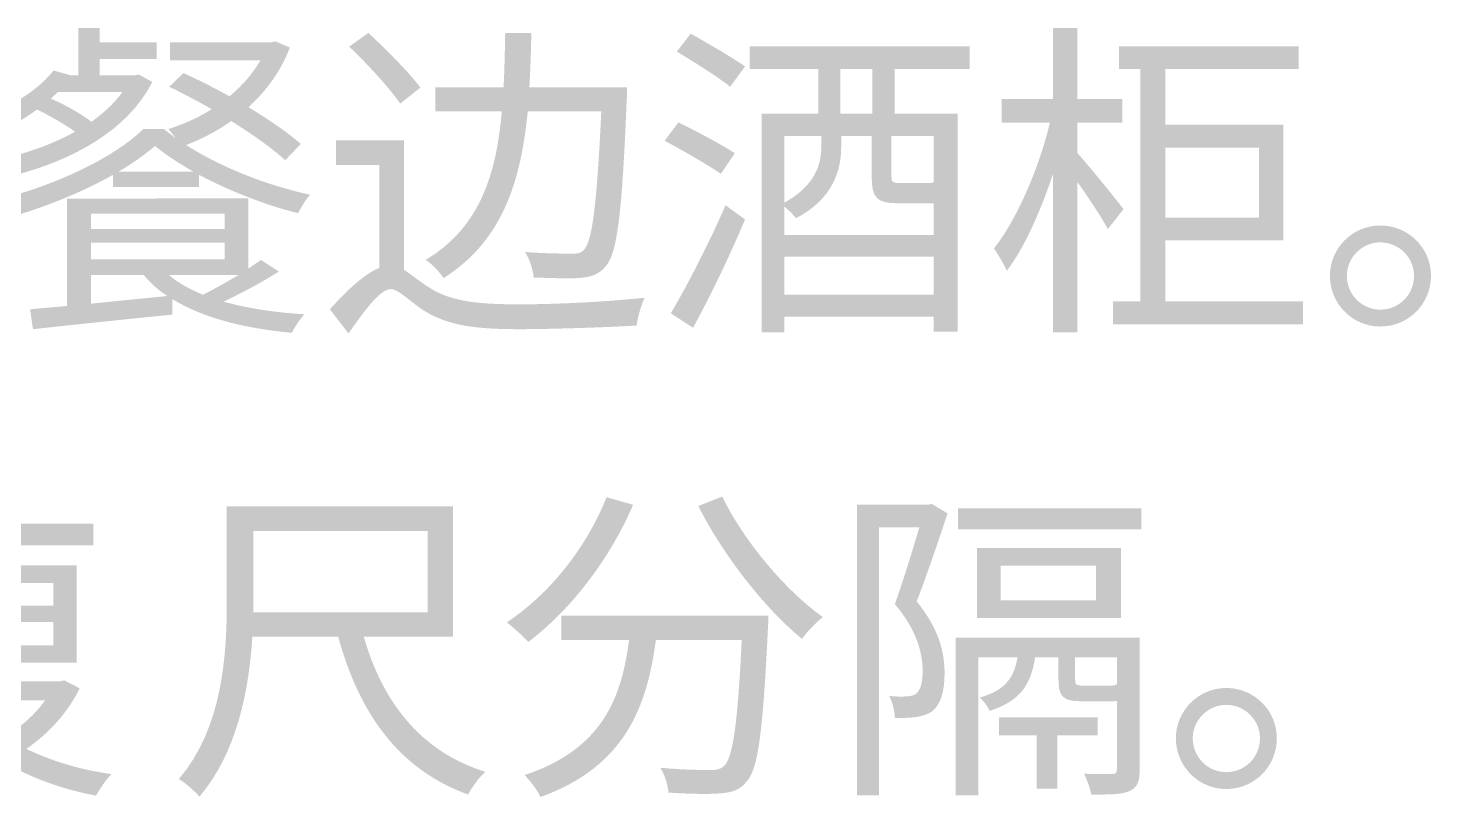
# Model space of a CAD drawing. Header units: millimetres. Extents: x -4600 to 229000, y -4300 to 19460.
# Drawn here: x 101343 to 102556, y 10171 to 10836 of the extents above; entities that cross this region are included whole.
import ezdxf

# ---------------------------------------------------------------- set-up
doc = ezdxf.new("R2010")
doc.units = ezdxf.units.MM
doc.header["$LTSCALE"] = 100
doc.layers.add('A-NOTE', color=7, linetype='Continuous', lineweight=18)

# ---------------------------------------------------------------- blocks, each defined once
blk = doc.blocks.new('A03_SHEET')
at = {"layer": 'A-NOTE'}
h = blk.add_hatch(color=256, dxfattribs=at)
edge = h.paths.add_edge_path()
edge.add_spline(control_points=[(21464.9, 10784.9), (21476.6, 10779.2), (21489.2, 10772.6), (21501.6, 10765.5)], knot_values=[0, 0, 0, 0, 1, 1, 1, 1], degree=3, periodic=0)
edge.add_spline(control_points=[(21501.6, 10765.5), (21489.8, 10758), (21476.9, 10752.3), (21464, 10748.3)], knot_values=[0, 0, 0, 0, 1, 1, 1, 1], degree=3, periodic=0)
edge.add_spline(control_points=[(21464, 10748.3), (21466, 10746.3), (21468.3, 10743.4), (21470.3, 10740.5)], knot_values=[0, 0, 0, 0, 1, 1, 1, 1], degree=3, periodic=0)
edge.add_line((21470.3, 10740.5), (21460.3, 10748.3))
edge.add_line((21460.3, 10748.3), (21442.5, 10748.3))
edge.add_spline(control_points=[(21442.5, 10748.3), (21417.9, 10724.2), (21370.1, 10701.3), (21321.6, 10688.4)], knot_values=[0, 0, 0, 0, 1, 1, 1, 1], degree=3, periodic=0)
edge.add_spline(control_points=[(21321.6, 10688.4), (21325.1, 10684.1), (21329.4, 10677.5), (21331.1, 10673.2)], knot_values=[0, 0, 0, 0, 1, 1, 1, 1], degree=3, periodic=0)
edge.add_spline(control_points=[(21331.1, 10673.2), (21361.2, 10682.1), (21391.5, 10694.7), (21416.2, 10708.7)], knot_values=[0, 0, 0, 0, 1, 1, 1, 1], degree=3, periodic=0)
edge.add_line((21416.2, 10708.7), (21416.2, 10698.1))
edge.add_line((21416.2, 10698.1), (21490.7, 10698.1))
edge.add_line((21490.7, 10698.1), (21490.7, 10708.7))
edge.add_spline(control_points=[(21490.7, 10708.7), (21517.6, 10694.4), (21548.8, 10682.4), (21576.3, 10675.5)], knot_values=[0, 0, 0, 0, 1, 1, 1, 1], degree=3, periodic=0)
edge.add_spline(control_points=[(21576.3, 10675.5), (21578.6, 10680.1), (21582.9, 10687.3), (21586.6, 10691.5)], knot_values=[0, 0, 0, 0, 1, 1, 1, 1], degree=3, periodic=0)
edge.add_spline(control_points=[(21586.6, 10691.5), (21550.8, 10699.3), (21510.7, 10714.5), (21479.5, 10734.5)], knot_values=[0, 0, 0, 0, 1, 1, 1, 1], degree=3, periodic=0)
edge.add_spline(control_points=[(21479.5, 10734.5), (21493, 10739.7), (21506.4, 10746.6), (21518.5, 10755.2)], knot_values=[0, 0, 0, 0, 1, 1, 1, 1], degree=3, periodic=0)
edge.add_spline(control_points=[(21518.5, 10755.2), (21537.4, 10743.4), (21554.3, 10731.4), (21565.2, 10721.3)], knot_values=[0, 0, 0, 0, 1, 1, 1, 1], degree=3, periodic=0)
edge.add_line((21565.2, 10721.3), (21578.6, 10735.4))
edge.add_spline(control_points=[(21578.6, 10735.4), (21567.7, 10745.1), (21551.4, 10756.3), (21533.4, 10767.2)], knot_values=[0, 0, 0, 0, 1, 1, 1, 1], degree=3, periodic=0)
edge.add_spline(control_points=[(21533.4, 10767.2), (21548.5, 10780.9), (21561.4, 10798.1), (21569.2, 10818.8)], knot_values=[0, 0, 0, 0, 1, 1, 1, 1], degree=3, periodic=0)
edge.add_line((21569.2, 10818.8), (21556.6, 10824.2))
edge.add_line((21556.6, 10824.2), (21553.4, 10823.3))
edge.add_line((21553.4, 10823.3), (21465.5, 10823.3))
edge.add_line((21465.5, 10823.3), (21465.5, 10807.6))
edge.add_line((21465.5, 10807.6), (21543.7, 10807.6))
edge.add_spline(control_points=[(21543.7, 10807.6), (21536.8, 10795.8), (21527.6, 10785.5), (21517, 10776.6)], knot_values=[0, 0, 0, 0, 1, 1, 1, 1], degree=3, periodic=0)
edge.add_spline(control_points=[(21517, 10776.6), (21503.6, 10784.1), (21489.8, 10791), (21477.2, 10796.7)], knot_values=[0, 0, 0, 0, 1, 1, 1, 1], degree=3, periodic=0)
edge.add_line((21477.2, 10796.7), (21464.9, 10784.9))
edge = h.paths.add_edge_path(flags=0)
edge.add_spline(control_points=[(21364.9, 10799), (21354.3, 10785.2), (21336.2, 10772.9), (21317.9, 10764.3)], knot_values=[0, 0, 0, 0, 1, 1, 1, 1], degree=3, periodic=0)
edge.add_spline(control_points=[(21317.9, 10764.3), (21321.9, 10761.7), (21328.5, 10756), (21331.1, 10752.9)], knot_values=[0, 0, 0, 0, 1, 1, 1, 1], degree=3, periodic=0)
edge.add_spline(control_points=[(21331.1, 10752.9), (21337.7, 10756.3), (21344.3, 10760.6), (21350.6, 10765.2)], knot_values=[0, 0, 0, 0, 1, 1, 1, 1], degree=3, periodic=0)
edge.add_spline(control_points=[(21350.6, 10765.2), (21362, 10759.7), (21374.6, 10752.3), (21383.5, 10746)], knot_values=[0, 0, 0, 0, 1, 1, 1, 1], degree=3, periodic=0)
edge.add_spline(control_points=[(21383.5, 10746), (21364.3, 10735.4), (21342.8, 10727.6), (21321.6, 10723.1)], knot_values=[0, 0, 0, 0, 1, 1, 1, 1], degree=3, periodic=0)
edge.add_spline(control_points=[(21321.6, 10723.1), (21325.1, 10719.3), (21329.7, 10712.7), (21331.7, 10708.5)], knot_values=[0, 0, 0, 0, 1, 1, 1, 1], degree=3, periodic=0)
edge.add_spline(control_points=[(21331.7, 10708.5), (21379.2, 10720.8), (21428.5, 10746), (21450.3, 10789)], knot_values=[0, 0, 0, 0, 1, 1, 1, 1], degree=3, periodic=0)
edge.add_line((21450.3, 10789), (21438.5, 10795.5))
edge.add_line((21438.5, 10795.5), (21435.1, 10794.7))
edge.add_line((21435.1, 10794.7), (21404.7, 10794.7))
edge.add_line((21404.7, 10794.7), (21404.7, 10809))
edge.add_line((21404.7, 10809), (21454, 10809))
edge.add_line((21454, 10809), (21454, 10823.3))
edge.add_line((21454, 10823.3), (21404.7, 10823.3))
edge.add_line((21404.7, 10823.3), (21404.7, 10835.7))
edge.add_line((21404.7, 10835.7), (21386.4, 10835.7))
edge.add_line((21386.4, 10835.7), (21386.4, 10794.7))
edge.add_line((21386.4, 10794.7), (21379.8, 10794.7))
edge.add_line((21379.8, 10794.7), (21364.9, 10799))
edge = h.paths.add_edge_path(flags=0)
edge.add_spline(control_points=[(21424.5, 10780.4), (21417.3, 10770.6), (21408.2, 10762), (21397.6, 10754.6)], knot_values=[0, 0, 0, 0, 1, 1, 1, 1], degree=3, periodic=0)
edge.add_spline(control_points=[(21397.6, 10754.6), (21388.7, 10761.5), (21374.9, 10769.2), (21362.6, 10774.6)], knot_values=[0, 0, 0, 0, 1, 1, 1, 1], degree=3, periodic=0)
edge.add_line((21362.6, 10774.6), (21368.6, 10780.4))
edge.add_line((21368.6, 10780.4), (21424.5, 10780.4))
edge = h.paths.add_edge_path(flags=0)
edge.add_spline(control_points=[(21452.6, 10733.7), (21462, 10725.9), (21473.5, 10718.5), (21486.1, 10711.3)], knot_values=[0, 0, 0, 0, 1, 1, 1, 1], degree=3, periodic=0)
edge.add_line((21486.1, 10711.3), (21420.8, 10711.3))
edge.add_spline(control_points=[(21420.8, 10711.3), (21433.1, 10718.5), (21444, 10726.2), (21452.6, 10733.7)], knot_values=[0, 0, 0, 0, 1, 1, 1, 1], degree=3, periodic=0)
h = blk.add_hatch(color=256, dxfattribs=at)
edge = h.paths.add_edge_path()
edge.add_line((22229.2, 10835.7), (22229.2, 10774.3))
edge.add_line((22229.2, 10774.3), (22184.8, 10774.3))
edge.add_line((22184.8, 10774.3), (22184.8, 10753.7))
edge.add_line((22184.8, 10753.7), (22226.4, 10753.7))
edge.add_spline(control_points=[(22226.4, 10753.7), (22216.9, 10714.2), (22197.4, 10669.2), (22178, 10645.1)], knot_values=[0, 0, 0, 0, 1, 1, 1, 1], degree=3, periodic=0)
edge.add_spline(control_points=[(22178, 10645.1), (22181.4, 10640), (22186.8, 10631.4), (22189.1, 10625.7)], knot_values=[0, 0, 0, 0, 1, 1, 1, 1], degree=3, periodic=0)
edge.add_spline(control_points=[(22189.1, 10625.7), (22204, 10645.1), (22218.4, 10677.2), (22229.2, 10709.9)], knot_values=[0, 0, 0, 0, 1, 1, 1, 1], degree=3, periodic=0)
edge.add_line((22229.2, 10709.9), (22229.2, 10572.4))
edge.add_line((22229.2, 10572.4), (22250.2, 10572.4))
edge.add_line((22250.2, 10572.4), (22250.2, 10702.4))
edge.add_spline(control_points=[(22250.2, 10702.4), (22260.2, 10688.4), (22271.7, 10670.9), (22276.5, 10661.8)], knot_values=[0, 0, 0, 0, 1, 1, 1, 1], degree=3, periodic=0)
edge.add_line((22276.5, 10661.8), (22290, 10678.9))
edge.add_spline(control_points=[(22290, 10678.9), (22284.3, 10687), (22259.3, 10717.3), (22250.2, 10727.6)], knot_values=[0, 0, 0, 0, 1, 1, 1, 1], degree=3, periodic=0)
edge.add_line((22250.2, 10727.6), (22250.2, 10753.7))
edge.add_line((22250.2, 10753.7), (22289.1, 10753.7))
edge.add_line((22289.1, 10753.7), (22289.1, 10774.3))
edge.add_line((22289.1, 10774.3), (22250.2, 10774.3))
edge.add_line((22250.2, 10774.3), (22250.2, 10835.7))
edge.add_line((22250.2, 10835.7), (22229.2, 10835.7))
h = blk.add_hatch(color=256, dxfattribs=at)
edge = h.paths.add_edge_path()
edge.add_line((21668, 10738.5), (21609, 10738.5))
edge.add_line((21609, 10738.5), (21609, 10717.3))
edge.add_line((21609, 10717.3), (21646.5, 10717.3))
edge.add_line((21646.5, 10717.3), (21646.5, 10628.2))
edge.add_spline(control_points=[(21646.5, 10628.2), (21633.9, 10623.1), (21619.3, 10609.6), (21603.8, 10592.4)], knot_values=[0, 0, 0, 0, 1, 1, 1, 1], degree=3, periodic=0)
edge.add_line((21603.8, 10592.4), (21619.9, 10571.5))
edge.add_spline(control_points=[(21619.9, 10571.5), (21633.9, 10591.6), (21647.4, 10609.9), (21656.5, 10609.9), (21662.9, 10609.9), (21672.6, 10599.6), (21684.6, 10591.6)], knot_values=[0, 0, 0, 0, 1, 1, 1, 2, 2, 2, 2], degree=3, periodic=0)
edge.add_spline(control_points=[(21684.6, 10591.6), (21705.3, 10578.4), (21729.6, 10575.2), (21766.8, 10575.2), (21795.8, 10575.2), (21848.8, 10577), (21869.1, 10578.4)], knot_values=[0, 0, 0, 0, 1, 1, 1, 2, 2, 2, 2], degree=3, periodic=0)
edge.add_spline(control_points=[(21869.1, 10578.4), (21869.7, 10585), (21873.1, 10596.4), (21876, 10602.4)], knot_values=[0, 0, 0, 0, 1, 1, 1, 1], degree=3, periodic=0)
edge.add_spline(control_points=[(21876, 10602.4), (21847.1, 10599.3), (21803.2, 10596.7), (21767.7, 10596.7), (21734.2, 10596.7), (21709, 10598.7), (21690.1, 10611)], knot_values=[0, 0, 0, 0, 1, 1, 1, 2, 2, 2, 2], degree=3, periodic=0)
edge.add_spline(control_points=[(21690.1, 10611), (21680, 10617.3), (21673.5, 10623.1), (21668, 10626.5)], knot_values=[0, 0, 0, 0, 1, 1, 1, 1], degree=3, periodic=0)
edge.add_line((21668, 10626.5), (21668, 10738.5))
edge = h.paths.add_edge_path(flags=0)
edge.add_spline(control_points=[(21755.4, 10831.4), (21755.1, 10815.3), (21754.8, 10799.6), (21754, 10784.4)], knot_values=[0, 0, 0, 0, 1, 1, 1, 1], degree=3, periodic=0)
edge.add_line((21754, 10784.4), (21694.9, 10784.4))
edge.add_line((21694.9, 10784.4), (21694.9, 10763.7))
edge.add_line((21694.9, 10763.7), (21752.5, 10763.7))
edge.add_spline(control_points=[(21752.5, 10763.7), (21747.7, 10708.7), (21733.3, 10662.9), (21686.6, 10635.1)], knot_values=[0, 0, 0, 0, 1, 1, 1, 1], degree=3, periodic=0)
edge.add_spline(control_points=[(21686.6, 10635.1), (21692.4, 10631.4), (21698.9, 10624.5), (21702.1, 10619.4)], knot_values=[0, 0, 0, 0, 1, 1, 1, 1], degree=3, periodic=0)
edge.add_spline(control_points=[(21702.1, 10619.4), (21752.8, 10651.4), (21768.9, 10702.4), (21774.9, 10763.7)], knot_values=[0, 0, 0, 0, 1, 1, 1, 1], degree=3, periodic=0)
edge.add_line((21774.9, 10763.7), (21838.5, 10763.7))
edge.add_spline(control_points=[(21838.5, 10763.7), (21834.7, 10683.2), (21830.7, 10651.7), (21823.6, 10644), (21820.7, 10640.8), (21817.6, 10640.3), (21812.1, 10640.6)], knot_values=[0, 0, 0, 0, 1, 1, 1, 2, 2, 2, 2], degree=3, periodic=0)
edge.add_spline(control_points=[(21812.1, 10640.6), (21805.5, 10640.6), (21789.5, 10640.6), (21772.6, 10642)], knot_values=[0, 0, 0, 0, 1, 1, 1, 1], degree=3, periodic=0)
edge.add_spline(control_points=[(21772.6, 10642), (21776.6, 10635.7), (21779.5, 10626.5), (21780, 10619.9)], knot_values=[0, 0, 0, 0, 1, 1, 1, 1], degree=3, periodic=0)
edge.add_spline(control_points=[(21780, 10619.9), (21795.8, 10619.4), (21812.1, 10618.8), (21820.7, 10619.6), (21830.5, 10620.5), (21836.8, 10622.8), (21842.8, 10630.2), (21852.5, 10642), (21856.5, 10676.7), (21860.5, 10774.1)], knot_values=[0, 0, 0, 0, 1, 1, 1, 2, 2, 2, 3, 3, 3, 3], degree=3, periodic=0)
edge.add_spline(control_points=[(21860.5, 10774.1), (21860.8, 10776.9), (21860.8, 10784.4), (21860.8, 10784.4)], knot_values=[0, 0, 0, 0, 1, 1, 1, 1], degree=3, periodic=0)
edge.add_line((21860.8, 10784.4), (21776.3, 10784.4))
edge.add_spline(control_points=[(21776.3, 10784.4), (21777.2, 10799.6), (21777.7, 10815.3), (21778, 10831.4)], knot_values=[0, 0, 0, 0, 1, 1, 1, 1], degree=3, periodic=0)
edge.add_line((21778, 10831.4), (21755.4, 10831.4))
h = blk.add_hatch(color=256, dxfattribs=at)
edge = h.paths.add_edge_path()
edge.add_spline(control_points=[(21620.5, 10819.6), (21636.2, 10804.7), (21655.4, 10783.8), (21664.6, 10770.3)], knot_values=[0, 0, 0, 0, 1, 1, 1, 1], degree=3, periodic=0)
edge.add_line((21664.6, 10770.3), (21682, 10784.1))
edge.add_spline(control_points=[(21682, 10784.1), (21672.6, 10797), (21652.8, 10817), (21637.1, 10831.4)], knot_values=[0, 0, 0, 0, 1, 1, 1, 1], degree=3, periodic=0)
edge.add_line((21637.1, 10831.4), (21620.5, 10819.6))
h = blk.add_hatch(color=256, dxfattribs=at)
edge = h.paths.add_edge_path()
edge.add_spline(control_points=[(21903.8, 10815.3), (21919, 10806.1), (21939.6, 10793.3), (21949.9, 10784.9)], knot_values=[0, 0, 0, 0, 1, 1, 1, 1], degree=3, periodic=0)
edge.add_line((21949.9, 10784.9), (21962.8, 10802.4))
edge.add_spline(control_points=[(21962.8, 10802.4), (21951.9, 10810.2), (21931, 10822.2), (21915.8, 10830.8)], knot_values=[0, 0, 0, 0, 1, 1, 1, 1], degree=3, periodic=0)
edge.add_line((21915.8, 10830.8), (21903.8, 10815.3))
h = blk.add_hatch(color=256, dxfattribs=at)
h.paths.add_polyline_path([(21977.1, 10761.5), (21977.1, 10572.4), (21996.9, 10572.4), (21996.9, 10586.1), (22125.8, 10586.1), (22125.8, 10573.2), (22146.5, 10573.2), (22146.5, 10761.5), (22092.3, 10761.5), (22092.3, 10800.1), (22157.1, 10800.1), (22157.1, 10819.9), (21966.8, 10819.9), (21966.8, 10800.1), (22026.1, 10800.1), (22026.1, 10761.5), (21977.1, 10761.5)])
edge = h.paths.add_edge_path(flags=0)
edge.add_line((21996.9, 10656.6), (21996.9, 10681.2))
edge.add_spline(control_points=[(21996.9, 10681.2), (22000.3, 10678.4), (22004.9, 10673.8), (22006.9, 10671.2)], knot_values=[0, 0, 0, 0, 1, 1, 1, 1], degree=3, periodic=0)
edge.add_spline(control_points=[(22006.9, 10671.2), (22038.2, 10687.5), (22045.9, 10711.9), (22045.9, 10732.2)], knot_values=[0, 0, 0, 0, 1, 1, 1, 1], degree=3, periodic=0)
edge.add_line((22045.9, 10732.2), (22045.9, 10742.3))
edge.add_line((22045.9, 10742.3), (22072.3, 10742.3))
edge.add_line((22072.3, 10742.3), (22072.3, 10707))
edge.add_spline(control_points=[(22072.3, 10707), (22072.3, 10688.7), (22076.8, 10684.1), (22095.2, 10684.1), (22098.6, 10684.1), (22119.2, 10684.1), (22123, 10684.1)], knot_values=[0, 0, 0, 0, 1, 1, 1, 2, 2, 2, 2], degree=3, periodic=0)
edge.add_line((22123, 10684.1), (22125.8, 10684.1))
edge.add_line((22125.8, 10684.1), (22125.8, 10656.6))
edge.add_line((22125.8, 10656.6), (21996.9, 10656.6))
edge = h.paths.add_edge_path(flags=0)
edge.add_line((21996.9, 10684.7), (21996.9, 10742.3))
edge.add_line((21996.9, 10742.3), (22028.7, 10742.3))
edge.add_line((22028.7, 10742.3), (22028.7, 10732.5))
edge.add_spline(control_points=[(22028.7, 10732.5), (22028.7, 10717), (22022.7, 10699), (21996.9, 10684.7)], knot_values=[0, 0, 0, 0, 1, 1, 1, 1], degree=3, periodic=0)
edge = h.paths.add_edge_path(flags=0)
edge.add_line((22089.4, 10742.3), (22125.8, 10742.3))
edge.add_line((22125.8, 10742.3), (22125.8, 10702.4))
edge.add_spline(control_points=[(22125.8, 10702.4), (22125.3, 10701.9), (22124.1, 10701.6), (22120.4, 10701.6), (22116.1, 10701.6), (22100, 10701.6), (22097.2, 10701.6), (22090.3, 10701.6), (22089.4, 10702.4), (22089.4, 10707.3)], knot_values=[0, 0, 0, 0, 1, 1, 1, 2, 2, 2, 3, 3, 3, 3], degree=3, periodic=0)
edge.add_line((22089.4, 10707.3), (22089.4, 10742.3))
h.paths.add_polyline_path([(21996.9, 10638), (22125.8, 10638), (22125.8, 10605), (21996.9, 10605), (21996.9, 10638)], flags=0)
h.paths.add_polyline_path([(22045.3, 10800.1), (22072.8, 10800.1), (22072.8, 10761.5), (22045.3, 10761.5), (22045.3, 10800.1)], flags=0)
h = blk.add_hatch(color=256, dxfattribs=at)
h.paths.add_polyline_path([(22280.8, 10599.3), (22280.8, 10579.5), (22445.3, 10579.5), (22445.3, 10599.3), (22326.1, 10599.3), (22326.1, 10652), (22428.1, 10652), (22428.1, 10752), (22326.1, 10752), (22326.1, 10800.1), (22441.5, 10800.1), (22441.5, 10819.9), (22286, 10819.9), (22286, 10800.1), (22304.6, 10800.1), (22304.6, 10599.3), (22280.8, 10599.3)])
h.paths.add_polyline_path([(22326.1, 10732.2), (22407.2, 10732.2), (22407.2, 10671.8), (22326.1, 10671.8), (22326.1, 10732.2)], flags=0)
h = blk.add_hatch(color=256, dxfattribs=at)
edge = h.paths.add_edge_path()
edge.add_spline(control_points=[(21893.2, 10738.2), (21909.2, 10729.7), (21931, 10717), (21941.9, 10709.6)], knot_values=[0, 0, 0, 0, 1, 1, 1, 1], degree=3, periodic=0)
edge.add_line((21941.9, 10709.6), (21953.9, 10727.4))
edge.add_spline(control_points=[(21953.9, 10727.4), (21942.8, 10734.8), (21921, 10746.3), (21905.2, 10754)], knot_values=[0, 0, 0, 0, 1, 1, 1, 1], degree=3, periodic=0)
edge.add_line((21905.2, 10754), (21893.2, 10738.2))
h = blk.add_hatch(color=256, dxfattribs=at)
edge = h.paths.add_edge_path()
edge.add_line((21344.6, 10592.4), (21347.1, 10575.2))
edge.add_spline(control_points=[(21347.1, 10575.2), (21378.9, 10578.7), (21424.2, 10583.5), (21467.5, 10587.8)], knot_values=[0, 0, 0, 0, 1, 1, 1, 1], degree=3, periodic=0)
edge.add_line((21467.5, 10587.8), (21467.5, 10601.3))
edge.add_spline(control_points=[(21467.5, 10601.3), (21493.8, 10585), (21530.2, 10575.8), (21570.9, 10572.1)], knot_values=[0, 0, 0, 0, 1, 1, 1, 1], degree=3, periodic=0)
edge.add_spline(control_points=[(21570.9, 10572.1), (21573.5, 10577), (21577.8, 10584.1), (21581.8, 10588.1)], knot_values=[0, 0, 0, 0, 1, 1, 1, 1], degree=3, periodic=0)
edge.add_spline(control_points=[(21581.8, 10588.1), (21556.3, 10589.6), (21532.5, 10593.3), (21511.9, 10599)], knot_values=[0, 0, 0, 0, 1, 1, 1, 1], degree=3, periodic=0)
edge.add_spline(control_points=[(21511.9, 10599), (21527.6, 10606.5), (21545.4, 10615.9), (21559.7, 10625.1)], knot_values=[0, 0, 0, 0, 1, 1, 1, 1], degree=3, periodic=0)
edge.add_line((21559.7, 10625.1), (21544.2, 10635.1))
edge.add_line((21544.2, 10635.1), (21533.4, 10627.7))
edge.add_line((21533.4, 10627.7), (21533.4, 10688.4))
edge.add_line((21533.4, 10688.4), (21387.8, 10688.1))
edge.add_line((21387.8, 10688.1), (21376.6, 10688.1))
edge.add_line((21376.6, 10688.1), (21376.6, 10595.3))
edge.add_line((21376.6, 10595.3), (21344.6, 10592.4))
h.paths.add_polyline_path([(21397.3, 10635.7), (21397.3, 10650), (21512.7, 10650), (21512.7, 10635.7), (21397.3, 10635.7)], flags=0)
edge = h.paths.add_edge_path(flags=0)
edge.add_line((21397.3, 10622.2), (21442.8, 10622.2))
edge.add_spline(control_points=[(21442.8, 10622.2), (21448.3, 10615.3), (21455.1, 10609.3), (21463.2, 10603.9)], knot_values=[0, 0, 0, 0, 1, 1, 1, 1], degree=3, periodic=0)
edge.add_line((21463.2, 10603.9), (21397.3, 10597.3))
edge.add_line((21397.3, 10597.3), (21397.3, 10622.2))
h.paths.add_polyline_path([(21397.3, 10675.2), (21512.7, 10675.2), (21512.7, 10662), (21397.3, 10662), (21397.3, 10675.2)], flags=0)
edge = h.paths.add_edge_path(flags=0)
edge.add_spline(control_points=[(21525, 10622.2), (21515, 10616.2), (21503.8, 10609.9), (21494.1, 10605)], knot_values=[0, 0, 0, 0, 1, 1, 1, 1], degree=3, periodic=0)
edge.add_spline(control_points=[(21494.1, 10605), (21482.4, 10609.9), (21472.3, 10615.3), (21464.6, 10622.2)], knot_values=[0, 0, 0, 0, 1, 1, 1, 1], degree=3, periodic=0)
edge.add_line((21464.6, 10622.2), (21525, 10622.2))
h = blk.add_hatch(color=256, dxfattribs=at)
edge = h.paths.add_edge_path()
edge.add_line((21898.6, 10589), (21917.8, 10576.4))
edge.add_spline(control_points=[(21917.8, 10576.4), (21932.4, 10603), (21949.9, 10639.4), (21962.8, 10670.1)], knot_values=[0, 0, 0, 0, 1, 1, 1, 1], degree=3, periodic=0)
edge.add_line((21962.8, 10670.1), (21945.9, 10682.4))
edge.add_spline(control_points=[(21945.9, 10682.4), (21931.6, 10649.4), (21912.1, 10611.6), (21898.6, 10589)], knot_values=[0, 0, 0, 0, 1, 1, 1, 1], degree=3, periodic=0)
h = blk.add_hatch(color=256, dxfattribs=at)
edge = h.paths.add_edge_path()
edge.add_spline(control_points=[(22512, 10664.9), (22488.2, 10664.9), (22468.5, 10645.4), (22468.5, 10621.4), (22468.5, 10597), (22488.2, 10577.5), (22512, 10577.5), (22536.4, 10577.5), (22555.9, 10597), (22555.9, 10621.4), (22555.9, 10645.4), (22536.4, 10664.9), (22512, 10664.9)], knot_values=[0, 0, 0, 0, 1, 1, 1, 2, 2, 2, 3, 3, 3, 4, 4, 4, 4], degree=3, periodic=0)
edge = h.paths.add_edge_path(flags=0)
edge.add_spline(control_points=[(22512, 10592.1), (22496.3, 10592.1), (22483.1, 10605), (22483.1, 10621.4), (22483.1, 10637.1), (22496.3, 10650.3), (22512, 10650.3), (22528.3, 10650.3), (22541.2, 10637.1), (22541.2, 10621.4), (22541.2, 10605), (22528.3, 10592.1), (22512, 10592.1)], knot_values=[0, 0, 0, 0, 1, 1, 1, 2, 2, 2, 3, 3, 3, 4, 4, 4, 4], degree=3, periodic=0)
h = blk.add_hatch(color=256, dxfattribs=at)
edge = h.paths.add_edge_path()
edge.add_spline(control_points=[(21276.7, 10436.2), (21265.2, 10406.7), (21245.1, 10378.6), (21222.5, 10360.6)], knot_values=[0, 0, 0, 0, 1, 1, 1, 1], degree=3, periodic=0)
edge.add_spline(control_points=[(21222.5, 10360.6), (21227.4, 10357.4), (21235.7, 10349.4), (21239.1, 10345.7)], knot_values=[0, 0, 0, 0, 1, 1, 1, 1], degree=3, periodic=0)
edge.add_spline(control_points=[(21239.1, 10345.7), (21246, 10351.7), (21252.6, 10358.9), (21259.2, 10366.6)], knot_values=[0, 0, 0, 0, 1, 1, 1, 1], degree=3, periodic=0)
edge.add_line((21259.2, 10366.6), (21259.2, 10286.7))
edge.add_line((21259.2, 10286.7), (21291.3, 10286.7))
edge.add_spline(control_points=[(21291.3, 10286.7), (21275.5, 10264.3), (21250, 10245.1), (21223.9, 10232.5)], knot_values=[0, 0, 0, 0, 1, 1, 1, 1], degree=3, periodic=0)
edge.add_spline(control_points=[(21223.9, 10232.5), (21228.8, 10229.1), (21236, 10221.6), (21239.1, 10217.6)], knot_values=[0, 0, 0, 0, 1, 1, 1, 1], degree=3, periodic=0)
edge.add_spline(control_points=[(21239.1, 10217.6), (21251.2, 10224.2), (21263.2, 10232.5), (21274.7, 10242)], knot_values=[0, 0, 0, 0, 1, 1, 1, 1], degree=3, periodic=0)
edge.add_spline(control_points=[(21274.7, 10242), (21283.2, 10231.1), (21293.6, 10221.1), (21305.3, 10212.5)], knot_values=[0, 0, 0, 0, 1, 1, 1, 1], degree=3, periodic=0)
edge.add_spline(control_points=[(21305.3, 10212.5), (21281.5, 10200.4), (21254, 10192.4), (21226.8, 10188.1)], knot_values=[0, 0, 0, 0, 1, 1, 1, 1], degree=3, periodic=0)
edge.add_spline(control_points=[(21226.8, 10188.1), (21230.5, 10183.8), (21235.1, 10176.1), (21236.8, 10170.9)], knot_values=[0, 0, 0, 0, 1, 1, 1, 1], degree=3, periodic=0)
edge.add_spline(control_points=[(21236.8, 10170.9), (21266.9, 10176.7), (21297, 10186.1), (21322.8, 10200.4)], knot_values=[0, 0, 0, 0, 1, 1, 1, 1], degree=3, periodic=0)
edge.add_spline(control_points=[(21322.8, 10200.4), (21345.7, 10187), (21372.6, 10177.2), (21401.6, 10171.8)], knot_values=[0, 0, 0, 0, 1, 1, 1, 1], degree=3, periodic=0)
edge.add_spline(control_points=[(21401.6, 10171.8), (21404.7, 10177.2), (21410.2, 10185.8), (21415, 10190.4)], knot_values=[0, 0, 0, 0, 1, 1, 1, 1], degree=3, periodic=0)
edge.add_spline(control_points=[(21415, 10190.4), (21388.4, 10194.1), (21363.2, 10201.6), (21341.4, 10212.2)], knot_values=[0, 0, 0, 0, 1, 1, 1, 1], degree=3, periodic=0)
edge.add_spline(control_points=[(21341.4, 10212.2), (21360.9, 10225.9), (21376.9, 10243.1), (21387.5, 10264.6)], knot_values=[0, 0, 0, 0, 1, 1, 1, 1], degree=3, periodic=0)
edge.add_line((21387.5, 10264.6), (21374.1, 10271.5))
edge.add_line((21374.1, 10271.5), (21370.1, 10270.6))
edge.add_line((21370.1, 10270.6), (21303, 10270.6))
edge.add_spline(control_points=[(21303, 10270.6), (21307.3, 10275.8), (21311, 10281.2), (21314.5, 10286.7)], knot_values=[0, 0, 0, 0, 1, 1, 1, 1], degree=3, periodic=0)
edge.add_line((21314.5, 10286.7), (21385, 10286.7))
edge.add_line((21385, 10286.7), (21385, 10370.9))
edge.add_line((21385, 10370.9), (21262.6, 10370.9))
edge.add_spline(control_points=[(21262.6, 10370.9), (21266.9, 10376.4), (21271.2, 10382.4), (21275.2, 10388.4)], knot_values=[0, 0, 0, 0, 1, 1, 1, 1], degree=3, periodic=0)
edge.add_line((21275.2, 10388.4), (21399.3, 10388.4))
edge.add_line((21399.3, 10388.4), (21399.3, 10407))
edge.add_line((21399.3, 10407), (21286.4, 10407))
edge.add_spline(control_points=[(21286.4, 10407), (21290.7, 10414.7), (21294.4, 10422.5), (21297.6, 10430.5)], knot_values=[0, 0, 0, 0, 1, 1, 1, 1], degree=3, periodic=0)
edge.add_line((21297.6, 10430.5), (21276.7, 10436.2))
edge = h.paths.add_edge_path(flags=0)
edge.add_line((21287.3, 10253.2), (21288.4, 10254.3))
edge.add_line((21288.4, 10254.3), (21357.7, 10254.3))
edge.add_spline(control_points=[(21357.7, 10254.3), (21348.9, 10242), (21336.8, 10231.4), (21322.8, 10222.2)], knot_values=[0, 0, 0, 0, 1, 1, 1, 1], degree=3, periodic=0)
edge.add_spline(control_points=[(21322.8, 10222.2), (21308.2, 10231.1), (21296.1, 10241.7), (21287.3, 10253.2)], knot_values=[0, 0, 0, 0, 1, 1, 1, 1], degree=3, periodic=0)
h.paths.add_polyline_path([(21278.9, 10321.9), (21364.6, 10321.9), (21364.6, 10301.9), (21278.9, 10301.9), (21278.9, 10321.9)], flags=0)
h.paths.add_polyline_path([(21278.9, 10355.7), (21364.6, 10355.7), (21364.6, 10336.2), (21278.9, 10336.2), (21278.9, 10355.7)], flags=0)
h = blk.add_hatch(color=256, dxfattribs=at)
edge = h.paths.add_edge_path()
edge.add_line((21514.7, 10421.9), (21514.7, 10340.8))
edge.add_spline(control_points=[(21514.7, 10340.8), (21514.7, 10293.8), (21511.3, 10230.8), (21473.2, 10186.1)], knot_values=[0, 0, 0, 0, 1, 1, 1, 1], degree=3, periodic=0)
edge.add_spline(control_points=[(21473.2, 10186.1), (21478.1, 10183.5), (21487.2, 10175.5), (21491, 10170.9)], knot_values=[0, 0, 0, 0, 1, 1, 1, 1], degree=3, periodic=0)
edge.add_spline(control_points=[(21491, 10170.9), (21523.6, 10209), (21533.9, 10263.5), (21536.8, 10309.3)], knot_values=[0, 0, 0, 0, 1, 1, 1, 1], degree=3, periodic=0)
edge.add_line((21536.8, 10309.3), (21611, 10309.3))
edge.add_spline(control_points=[(21611, 10309.3), (21629.3, 10242.3), (21663.7, 10194.4), (21723.3, 10172.7)], knot_values=[0, 0, 0, 0, 1, 1, 1, 1], degree=3, periodic=0)
edge.add_spline(control_points=[(21723.3, 10172.7), (21726.5, 10179), (21733, 10187.6), (21738.2, 10192.4)], knot_values=[0, 0, 0, 0, 1, 1, 1, 1], degree=3, periodic=0)
edge.add_spline(control_points=[(21738.2, 10192.4), (21682.9, 10209.6), (21649.4, 10252.3), (21633.1, 10309.3)], knot_values=[0, 0, 0, 0, 1, 1, 1, 1], degree=3, periodic=0)
edge.add_line((21633.1, 10309.3), (21710.4, 10309.3))
edge.add_line((21710.4, 10309.3), (21710.4, 10421.9))
edge.add_line((21710.4, 10421.9), (21514.7, 10421.9))
h.paths.add_polyline_path([(21537.7, 10400.7), (21688.3, 10400.7), (21688.3, 10330.2), (21537.7, 10330.2), (21537.7, 10340.8), (21537.7, 10400.7)], flags=0)
h = blk.add_hatch(color=256, dxfattribs=at)
edge = h.paths.add_edge_path()
edge.add_spline(control_points=[(21843.1, 10429.9), (21825.3, 10385.5), (21793.5, 10346), (21756.8, 10321.6)], knot_values=[0, 0, 0, 0, 1, 1, 1, 1], degree=3, periodic=0)
edge.add_spline(control_points=[(21756.8, 10321.6), (21762, 10317.6), (21771.4, 10309.3), (21775.4, 10304.7)], knot_values=[0, 0, 0, 0, 1, 1, 1, 1], degree=3, periodic=0)
edge.add_spline(control_points=[(21775.4, 10304.7), (21811.3, 10331.9), (21845.1, 10374.9), (21866, 10423.3)], knot_values=[0, 0, 0, 0, 1, 1, 1, 1], degree=3, periodic=0)
edge.add_line((21866, 10423.3), (21843.1, 10429.9))
h = blk.add_hatch(color=256, dxfattribs=at)
edge = h.paths.add_edge_path()
edge.add_line((21943, 10430.5), (21922.4, 10422.2))
edge.add_spline(control_points=[(21922.4, 10422.2), (21943.9, 10379.5), (21980.3, 10333.1), (22012.1, 10307.3)], knot_values=[0, 0, 0, 0, 1, 1, 1, 1], degree=3, periodic=0)
edge.add_spline(control_points=[(22012.1, 10307.3), (22016.1, 10313.3), (22024.1, 10321.6), (22030.1, 10326.2)], knot_values=[0, 0, 0, 0, 1, 1, 1, 1], degree=3, periodic=0)
edge.add_spline(control_points=[(22030.1, 10326.2), (21998.6, 10348.3), (21961.7, 10391.8), (21943, 10430.5)], knot_values=[0, 0, 0, 0, 1, 1, 1, 1], degree=3, periodic=0)
h = blk.add_hatch(color=256, dxfattribs=at)
edge = h.paths.add_edge_path()
edge.add_line((22059.6, 10423.3), (22059.6, 10172.1))
edge.add_line((22059.6, 10172.1), (22078.6, 10172.1))
edge.add_line((22078.6, 10172.1), (22078.6, 10403.9))
edge.add_line((22078.6, 10403.9), (22113.5, 10403.9))
edge.add_spline(control_points=[(22113.5, 10403.9), (22107.8, 10384.4), (22099.8, 10358.3), (22092.3, 10337.4)], knot_values=[0, 0, 0, 0, 1, 1, 1, 1], degree=3, periodic=0)
edge.add_spline(control_points=[(22092.3, 10337.4), (22111.5, 10314.8), (22116.1, 10295.3), (22116.4, 10279.8)], knot_values=[0, 0, 0, 0, 1, 1, 1, 1], degree=3, periodic=0)
edge.add_spline(control_points=[(22116.4, 10279.8), (22116.4, 10271.2), (22114.9, 10263.2), (22110.9, 10260)], knot_values=[0, 0, 0, 0, 1, 1, 1, 1], degree=3, periodic=0)
edge.add_spline(control_points=[(22110.9, 10260), (22108.6, 10258.3), (22105.8, 10257.7), (22102.3, 10257.7)], knot_values=[0, 0, 0, 0, 1, 1, 1, 1], degree=3, periodic=0)
edge.add_spline(control_points=[(22102.3, 10257.7), (22098.3, 10257.2), (22093.2, 10257.5), (22087.4, 10258)], knot_values=[0, 0, 0, 0, 1, 1, 1, 1], degree=3, periodic=0)
edge.add_spline(control_points=[(22087.4, 10258), (22090.3, 10252.6), (22092.3, 10244.6), (22092.3, 10239.1)], knot_values=[0, 0, 0, 0, 1, 1, 1, 1], degree=3, periodic=0)
edge.add_spline(control_points=[(22092.3, 10239.1), (22098.6, 10238.8), (22105.2, 10239.1), (22110.1, 10239.7)], knot_values=[0, 0, 0, 0, 1, 1, 1, 1], degree=3, periodic=0)
edge.add_spline(control_points=[(22110.1, 10239.7), (22115.8, 10240.6), (22120.4, 10242), (22124.4, 10244.6)], knot_values=[0, 0, 0, 0, 1, 1, 1, 1], degree=3, periodic=0)
edge.add_spline(control_points=[(22124.4, 10244.6), (22132.1, 10250.3), (22135.3, 10262.6), (22135.3, 10277.5), (22135.3, 10295.3), (22130.7, 10315.9), (22111.2, 10339.7)], knot_values=[0, 0, 0, 0, 1, 1, 1, 2, 2, 2, 2], degree=3, periodic=0)
edge.add_spline(control_points=[(22111.2, 10339.7), (22120.1, 10362.9), (22130.1, 10392.4), (22137.9, 10415.9)], knot_values=[0, 0, 0, 0, 1, 1, 1, 1], degree=3, periodic=0)
edge.add_line((22137.9, 10415.9), (22124.1, 10424.2))
edge.add_line((22124.1, 10424.2), (22121, 10423.3))
edge.add_line((22121, 10423.3), (22059.6, 10423.3))
blk.add_hatch(color=256, dxfattribs=at).paths.add_polyline_path([(22147, 10420.2), (22147, 10402.1), (22305.5, 10402.1), (22305.5, 10420.2), (22147, 10420.2)])
h = blk.add_hatch(color=256, dxfattribs=at)
h.paths.add_polyline_path([(22163.4, 10386.1), (22163.4, 10325.4), (22288, 10325.4), (22288, 10386.1), (22163.4, 10386.1)])
h.paths.add_polyline_path([(22183.7, 10370.6), (22266.2, 10370.6), (22266.2, 10340.8), (22183.7, 10340.8), (22183.7, 10370.6)], flags=0)
h = blk.add_hatch(color=256, dxfattribs=at)
edge = h.paths.add_edge_path()
edge.add_line((21803.8, 10327.4), (21803.8, 10306.4))
edge.add_line((21803.8, 10306.4), (21862.5, 10306.4))
edge.add_spline(control_points=[(21862.5, 10306.4), (21856.2, 10257.7), (21840.2, 10211.9), (21772, 10189.6)], knot_values=[0, 0, 0, 0, 1, 1, 1, 1], degree=3, periodic=0)
edge.add_spline(control_points=[(21772, 10189.6), (21776.9, 10185), (21783.2, 10176.4), (21786, 10170.6)], knot_values=[0, 0, 0, 0, 1, 1, 1, 1], degree=3, periodic=0)
edge.add_spline(control_points=[(21786, 10170.6), (21859.7, 10197.3), (21878, 10249.4), (21885.7, 10306.4)], knot_values=[0, 0, 0, 0, 1, 1, 1, 1], degree=3, periodic=0)
edge.add_line((21885.7, 10306.4), (21959.9, 10306.4))
edge.add_spline(control_points=[(21959.9, 10306.4), (21956.5, 10233.7), (21952.2, 10205), (21944.8, 10197.6), (21941.9, 10194.7), (21938.5, 10193.9), (21932.7, 10193.9), (21925.9, 10193.9), (21908.4, 10194.1), (21889.5, 10195.9)], knot_values=[0, 0, 0, 0, 1, 1, 1, 2, 2, 2, 3, 3, 3, 3], degree=3, periodic=0)
edge.add_spline(control_points=[(21889.5, 10195.9), (21893.5, 10189.8), (21896.1, 10180.7), (21896.6, 10174.4)], knot_values=[0, 0, 0, 0, 1, 1, 1, 1], degree=3, periodic=0)
edge.add_spline(control_points=[(21896.6, 10174.4), (21914.7, 10173.2), (21932.4, 10172.9), (21942.2, 10173.8), (21951.9, 10174.7), (21958.5, 10176.7), (21964.2, 10184.1)], knot_values=[0, 0, 0, 0, 1, 1, 1, 2, 2, 2, 2], degree=3, periodic=0)
edge.add_spline(control_points=[(21964.2, 10184.1), (21974.3, 10195), (21978.3, 10227.9), (21982.6, 10317)], knot_values=[0, 0, 0, 0, 1, 1, 1, 1], degree=3, periodic=0)
edge.add_spline(control_points=[(21982.6, 10317), (21982.9, 10319.9), (21982.9, 10327.4), (21982.9, 10327.4)], knot_values=[0, 0, 0, 0, 1, 1, 1, 1], degree=3, periodic=0)
edge.add_line((21982.9, 10327.4), (21803.8, 10327.4))
h = blk.add_hatch(color=256, dxfattribs=at)
edge = h.paths.add_edge_path()
edge.add_line((22145, 10308.5), (22145, 10172.1))
edge.add_line((22145, 10172.1), (22164.5, 10172.1))
edge.add_line((22164.5, 10172.1), (22164.5, 10291.3))
edge.add_line((22164.5, 10291.3), (22198.3, 10291.3))
edge.add_spline(control_points=[(22198.3, 10291.3), (22195.4, 10273.2), (22187.1, 10262.6), (22165.6, 10256.6)], knot_values=[0, 0, 0, 0, 1, 1, 1, 1], degree=3, periodic=0)
edge.add_spline(control_points=[(22165.6, 10256.6), (22168.5, 10254.3), (22172.8, 10248.9), (22174.2, 10245.1)], knot_values=[0, 0, 0, 0, 1, 1, 1, 1], degree=3, periodic=0)
edge.add_spline(control_points=[(22174.2, 10245.1), (22200.3, 10253.4), (22210.1, 10267.5), (22213.5, 10291.3)], knot_values=[0, 0, 0, 0, 1, 1, 1, 1], degree=3, periodic=0)
edge.add_line((22213.5, 10291.3), (22233.8, 10291.3))
edge.add_line((22233.8, 10291.3), (22233.8, 10272.1))
edge.add_spline(control_points=[(22233.8, 10272.1), (22233.8, 10256.9), (22238.1, 10253.4), (22254.2, 10253.4), (22257.3, 10253.4), (22277.4, 10253.4), (22280.2, 10253.4)], knot_values=[0, 0, 0, 0, 1, 1, 1, 2, 2, 2, 2], degree=3, periodic=0)
edge.add_line((22280.2, 10253.4), (22284.3, 10253.7))
edge.add_line((22284.3, 10253.7), (22284.3, 10194.4))
edge.add_spline(control_points=[(22284.3, 10194.4), (22284.3, 10191.6), (22283.1, 10190.4), (22280, 10190.4), (22277.1, 10190.4), (22267.1, 10190.4), (22255.9, 10190.7)], knot_values=[0, 0, 0, 0, 1, 1, 1, 2, 2, 2, 2], degree=3, periodic=0)
edge.add_spline(control_points=[(22255.9, 10190.7), (22258.5, 10185.5), (22261.3, 10177.8), (22262.2, 10172.7)], knot_values=[0, 0, 0, 0, 1, 1, 1, 1], degree=3, periodic=0)
edge.add_spline(control_points=[(22262.2, 10172.7), (22278.2, 10172.7), (22288.6, 10172.7), (22295.4, 10175.8), (22302.3, 10179), (22304, 10184.4), (22304, 10194.1)], knot_values=[0, 0, 0, 0, 1, 1, 1, 2, 2, 2, 2], degree=3, periodic=0)
edge.add_line((22304, 10194.1), (22304, 10308.5))
edge.add_line((22304, 10308.5), (22145, 10308.5))
h.paths.add_polyline_path([(22182.3, 10239.4), (22182.3, 10223.9), (22214.9, 10223.9), (22214.9, 10177.8), (22232.7, 10177.8), (22232.7, 10223.9), (22267.6, 10223.9), (22267.6, 10239.4), (22182.3, 10239.4)], flags=0)
edge = h.paths.add_edge_path(flags=0)
edge.add_line((22284.3, 10291.3), (22284.3, 10267.8))
edge.add_line((22284.3, 10267.8), (22283.7, 10268.1))
edge.add_spline(control_points=[(22283.7, 10268.1), (22283.1, 10267.2), (22282, 10266.9), (22277.7, 10266.9), (22273.9, 10266.9), (22258.5, 10266.9), (22255.6, 10266.9), (22249, 10266.9), (22248.2, 10267.5), (22248.2, 10272.1)], knot_values=[0, 0, 0, 0, 1, 1, 1, 2, 2, 2, 3, 3, 3, 3], degree=3, periodic=0)
edge.add_line((22248.2, 10272.1), (22248.2, 10291.3))
edge.add_line((22248.2, 10291.3), (22284.3, 10291.3))
h = blk.add_hatch(color=256, dxfattribs=at)
edge = h.paths.add_edge_path()
edge.add_spline(control_points=[(22378.8, 10264.9), (22355, 10264.9), (22335.3, 10245.4), (22335.3, 10221.4), (22335.3, 10197), (22355, 10177.5), (22378.8, 10177.5), (22403.2, 10177.5), (22422.6, 10197), (22422.6, 10221.4), (22422.6, 10245.4), (22403.2, 10264.9), (22378.8, 10264.9)], knot_values=[0, 0, 0, 0, 1, 1, 1, 2, 2, 2, 3, 3, 3, 4, 4, 4, 4], degree=3, periodic=0)
edge = h.paths.add_edge_path(flags=0)
edge.add_spline(control_points=[(22378.8, 10192.1), (22363, 10192.1), (22349.9, 10205), (22349.9, 10221.4), (22349.9, 10237.1), (22363, 10250.3), (22378.8, 10250.3), (22395.1, 10250.3), (22408, 10237.1), (22408, 10221.4), (22408, 10205), (22395.1, 10192.1), (22378.8, 10192.1)], knot_values=[0, 0, 0, 0, 1, 1, 1, 2, 2, 2, 3, 3, 3, 4, 4, 4, 4], degree=3, periodic=0)

msp = doc.modelspace()

# ---------------------------------------------------------------- block references
msp.add_blockref('A03_SHEET', (80000, 0))

doc.saveas('drawing.dxf')
